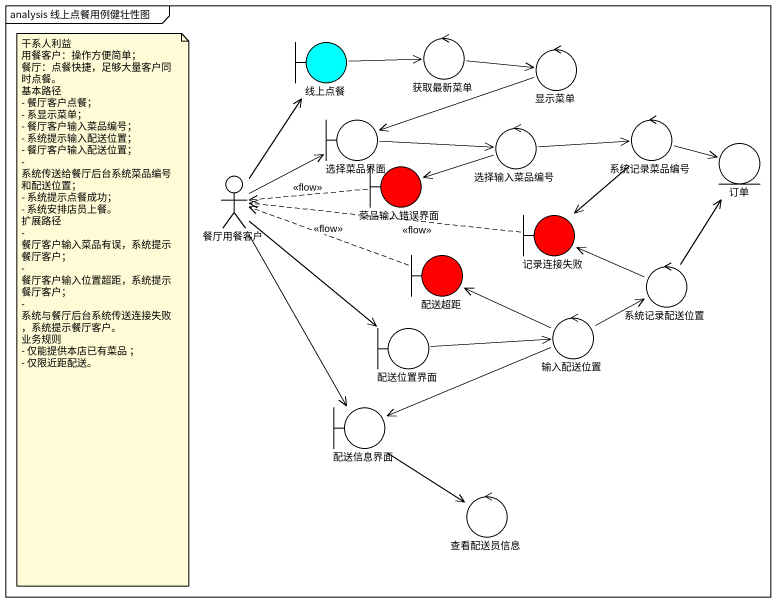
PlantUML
@startuml
mainframe analysis 线上点餐用例健壮性图
boundary 线上点餐 #00FFFF
control 获取最新菜单
control 显示菜单
boundary 选择菜品界面
control 选择输入菜品编号
control 系统记录菜品编号
entity 订单
actor 餐厅用餐客户
boundary 菜品输入错误界面 #FF0000
boundary 记录连接失败 #FF0000
boundary 配送超距 #FF0000
control 系统记录配送位置
boundary 配送位置界面
control 输入配送位置
boundary 配送信息界面
control 查看配送员信息
线上点餐 -right-> 获取最新菜单
获取最新菜单 -right-> 显示菜单
显示菜单 -left-> 选择菜品界面
选择菜品界面 -right-> 选择输入菜品编号
选择输入菜品编号 -right-> 系统记录菜品编号
选择输入菜品编号 -left-> 菜品输入错误界面
系统记录菜品编号 -right-> 订单
系统记录菜品编号 --> 记录连接失败
餐厅用餐客户 -up-> 线上点餐
餐厅用餐客户 -right-> 选择菜品界面
餐厅用餐客户 --> 配送位置界面
餐厅用餐客户 --> 配送信息界面
菜品输入错误界面 .left.> 餐厅用餐客户 : <<flow>>
记录连接失败 .left.> 餐厅用餐客户 : <<flow>>
配送超距 .left.> 餐厅用餐客户 : <<flow>>
系统记录配送位置 -up-> 订单
系统记录配送位置 -left-> 记录连接失败
配送位置界面 -right-> 输入配送位置
输入配送位置 -left-> 配送超距
输入配送位置 -right-> 系统记录配送位置
输入配送位置 -left-> 配送信息界面
配送信息界面 --> 查看配送员信息
note as N1
  干系人利益
  用餐客户：操作方便简单；
  餐厅：点餐快捷，足够大量客户同时点餐。
  基本路径
  - 餐厅客户点餐；
  - 系显示菜单；
  - 餐厅客户输入菜品编号；
  - 系统提示输入配送位置；
  - 餐厅客户输入配送位置；
  - 系统传送给餐厅后台系统菜品编号和配送位置；
  - 系统提示点餐成功；
  - 系统安排店员上餐。
  扩展路径
  - 餐厅客户输入菜品有误，系统提示餐厅客户；
  - 餐厅客户输入位置超距，系统提示餐厅客户；
  - 系统与餐厅后台系统传送连接失败，系统提示餐厅客户。
  业务规则
  - 仅能提供本店已有菜品 ；
  - 仅限近距配送。
end note
@enduml
